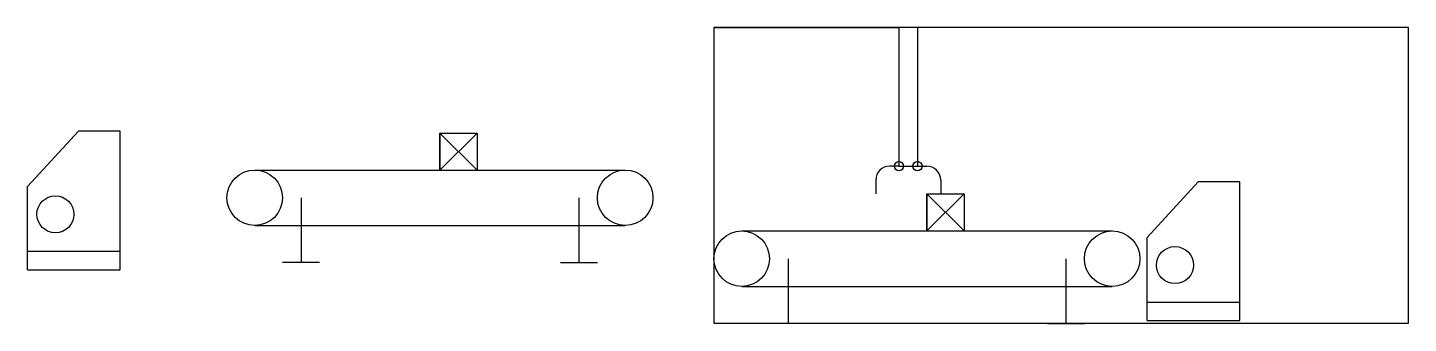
# Model space of a CAD drawing. Header units: millimetres. Extents: x 182 to 1673, y -55 to 265.
import ezdxf

# ---------------------------------------------------------------- set-up
doc = ezdxf.new("R2010")
doc.units = ezdxf.units.MM
doc.header["$MEASUREMENT"] = 0

# ---------------------------------------------------------------- blocks, each defined once
blk = doc.blocks.new('*U13')
for p, q in [((181.8, 93), (236.8, 153)), ((281.8, 153), (236.8, 153)), ((281.8, 3), (281.8, 153)), ((181.8, 3), (181.8, 93)), ((181.8, 23), (281.8, 23)), ((181.8, 3), (281.8, 3))]:
    blk.add_line(p, q)
blk.add_circle((211.8, 63), 20)
blk = doc.blocks.new('*U19')
for p, q in [((627, 110.9), (627, 150.9)), ((627, 150.9), (667, 150.9)), ((667, 110.9), (627, 150.9)), ((627, 150.9), (627, 110.9)), ((627, 110.9), (667, 150.9)), ((667, 150.9), (667, 110.9)), ((427, 110.9), (827, 110.9)), ((477, 80.9), (477, 10.9)), ((777, 80.9), (777, 10.9)), ((427, 50.9), (827, 50.9)), ((497, 10.9), (457, 10.9)), ((757, 10.9), (797, 10.9))]:
    blk.add_line(p, q)
for centre in [(427, 80.9), (827, 80.9)]:
    blk.add_circle(centre, 30)
blk = doc.blocks.new('b1')
for p, q in [((181.8, 93), (236.8, 153)), ((281.8, 153), (236.8, 153)), ((281.8, 3), (281.8, 153)), ((181.8, 3), (181.8, 93)), ((181.8, 23), (281.8, 23)), ((181.8, 3), (281.8, 3))]:
    blk.add_line(p, q)
blk.add_circle((211.8, 63), 20)

msp = doc.modelspace()

# ---------------------------------------------------------------- linework, layer by layer
for p, q in [((1672.6, 265.1), (922.6, 265.1)), ((922.6, 265.1), (922.6, -54.9)), ((922.6, 265.1), (1122.6, 265.1)), ((1122.6, 265.1), (1122.6, 115.1)), ((1142.6, 265.1), (1142.6, 115.1)), ((1672.6, -54.9), (1672.6, 265.1)), ((1122.6, 115.1), (1112.6, 115.1)), ((1122.6, 115.1), (1142.6, 115.1)), ((1142.6, 115.1), (1152.6, 115.1)), ((1097.6, 100.1), (1097.6, 85.1)), ((1167.6, 100.1), (1167.6, 85.1)), ((922.6, -54.9), (1672.6, -54.9))]:
    msp.add_line(p, q)
for centre in [(1122.6, 115.1), (1142.6, 115.1)]:
    msp.add_circle(centre, 5)
for centre, start, end in [((1112.6, 100.1), 90, 180), ((1152.6, 100.1), 0, 90)]:
    msp.add_arc(centre, 15, start, end)

# ---------------------------------------------------------------- block references
for name, p in [('*U13', (0, 0)), ('*U19', (0, 0)), ('b1', (1208.8, -54.9)), ('*U19', (525.8, -65.9))]:
    msp.add_blockref(name, p)

doc.saveas('drawing.dxf')
